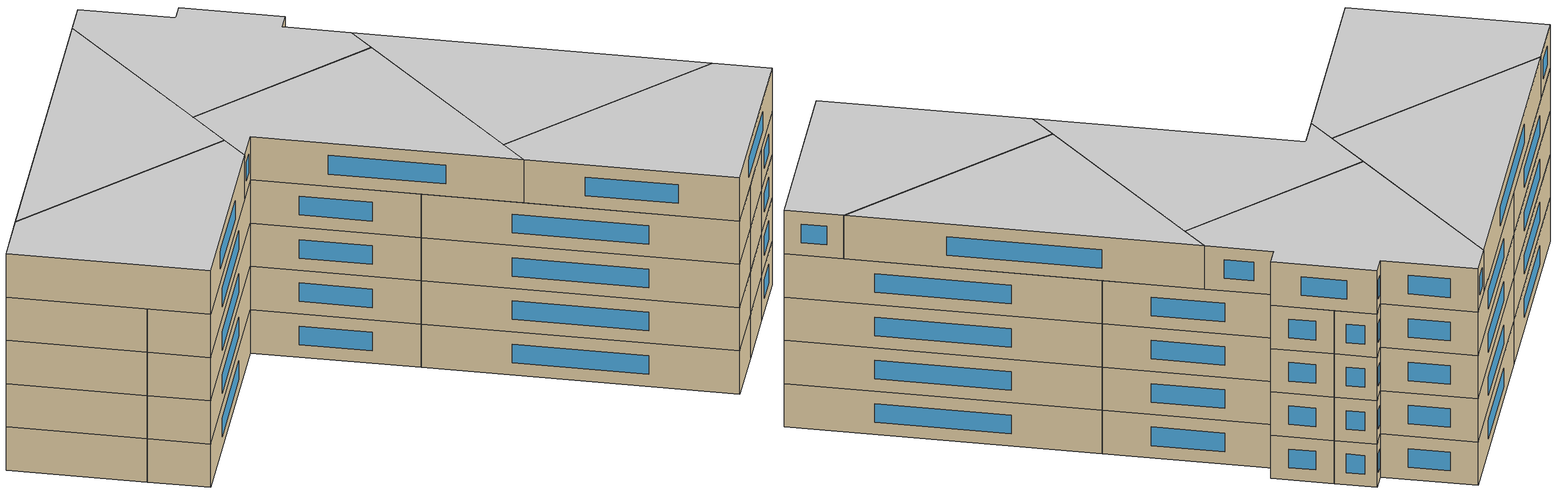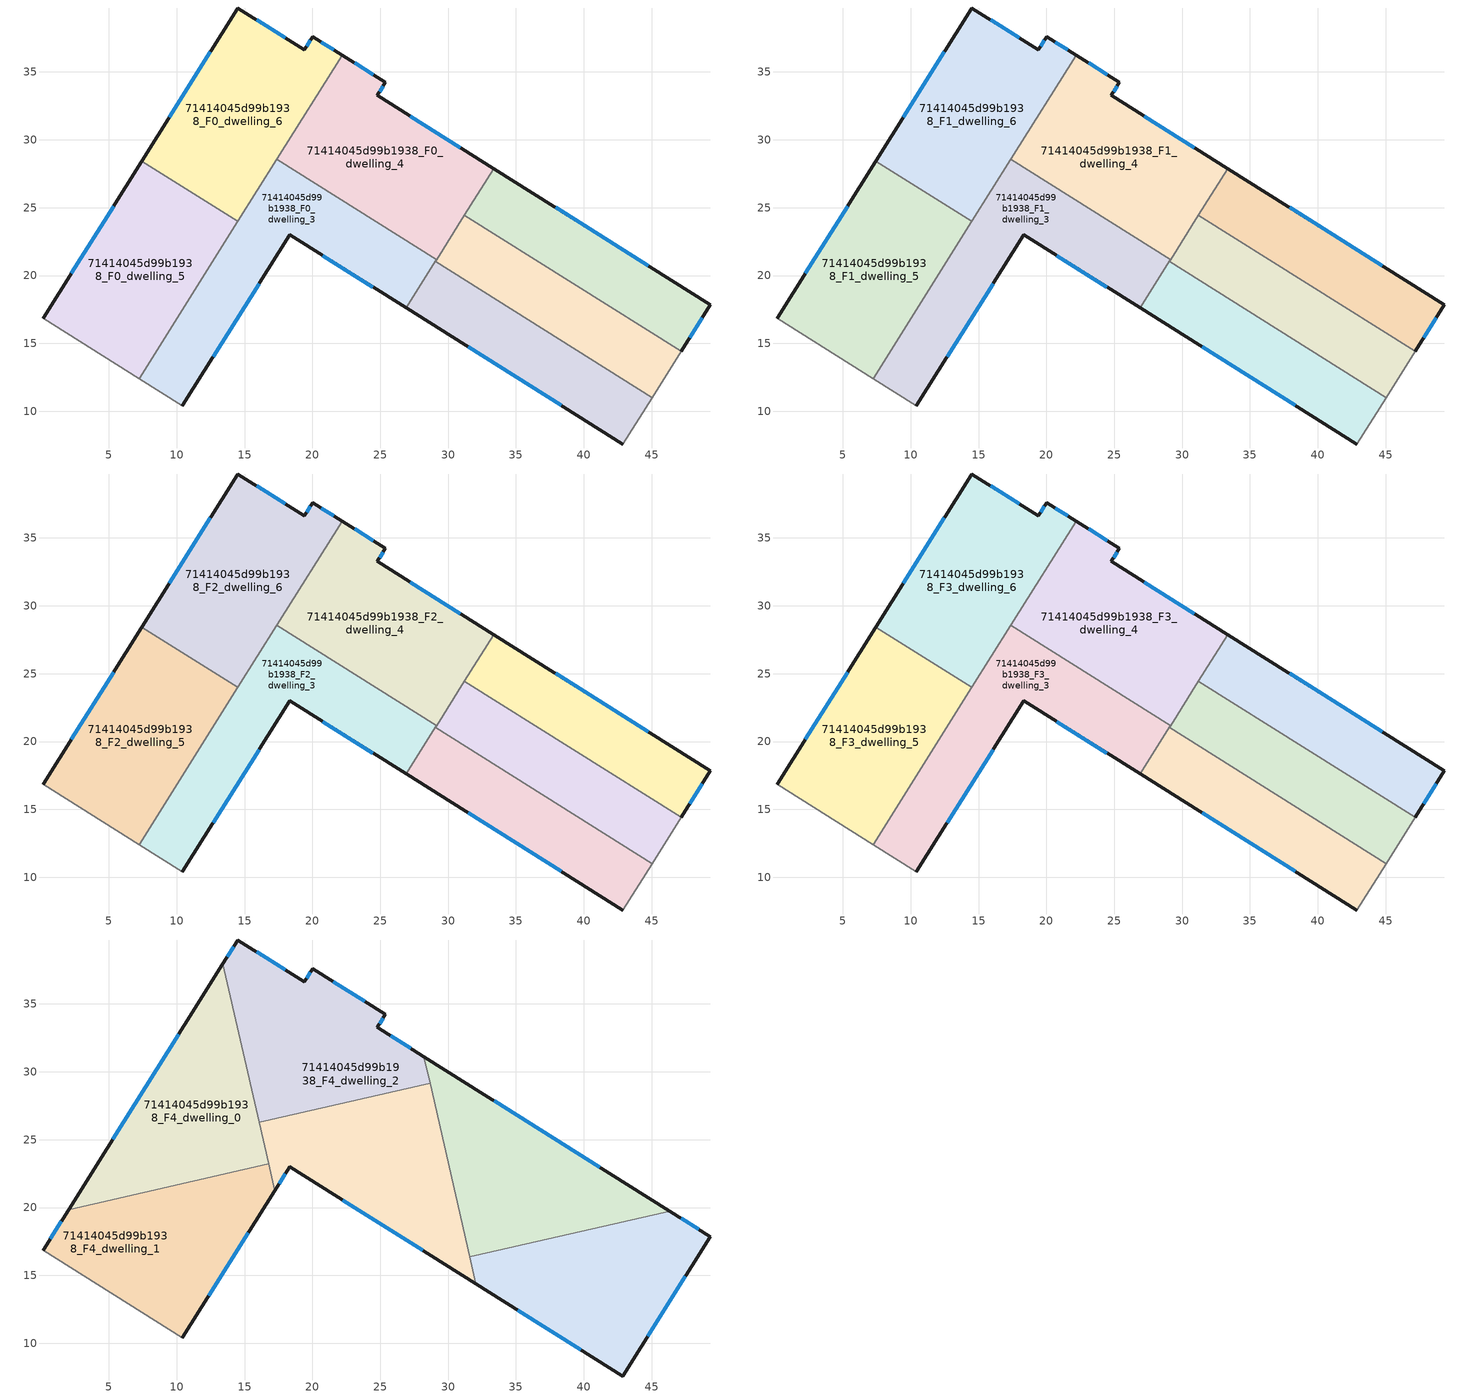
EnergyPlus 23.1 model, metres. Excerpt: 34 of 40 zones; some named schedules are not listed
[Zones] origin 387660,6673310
71414045d99b1938_F0_dwelling_0
 floor ground (EU_floor_Construction): 45.04,11.01 42.89,7.58 26.91,17.61 29.06,21.03 z0
 wall outside (EU_wall_Construction): 26.91,17.61 42.89,7.58 z0:3
 wall to 71414045d99b1938_F0_dwelling_1 (EU_wall_Construction): 45.04,11.01 29.06,21.03 z0:3
 wall adiabatic (EU_wall_Construction): 42.89,7.58 45.04,11.01 z0:3
 wall to 71414045d99b1938_F0_dwelling_3 (EU_wall_Construction): 29.06,21.03 26.91,17.61 z0:3
 window (EU_Window_Construction): 31.48,14.74 38.32,10.45 z0.86:2.14
71414045d99b1938_F0_dwelling_1
 floor ground (EU_floor_Construction): 47.18,14.43 45.04,11.01 29.06,21.03 31.21,24.46 z0
 wall to 71414045d99b1938_F0_dwelling_2 (EU_wall_Construction): 47.18,14.43 31.21,24.46 z0:3
 wall adiabatic (EU_wall_Construction): 45.04,11.01 47.18,14.43 z0:3
 wall to 71414045d99b1938_F0_dwelling_4 (EU_wall_Construction): 31.21,24.46 29.15,21.17 z0:3
 wall to 71414045d99b1938_F0_dwelling_3 (EU_wall_Construction): 29.15,21.17 29.06,21.03 z0:3
71414045d99b1938_F0_dwelling_2
 floor ground (EU_floor_Construction): 49.33,17.86 47.18,14.43 31.21,24.46 33.36,27.88 z0
 wall outside (EU_wall_Construction): 47.18,14.43 49.33,17.86 33.36,27.88 z0:3
 wall to 71414045d99b1938_F0_dwelling_4 (EU_wall_Construction): 33.36,27.88 31.21,24.46 z0:3
 window (EU_Window_Construction): 44.77,20.72 37.92,25.02 / 47.8,15.41 48.72,16.88 z0.86:2.14
71414045d99b1938_F0_dwelling_3
 floor ground (EU_floor_Construction): 29.15,21.17 26.91,17.61 18.33,23 10.43,10.4 7.24,12.4 17.38,28.56 z0
 wall outside (EU_wall_Construction): 10.43,10.4 18.33,23 26.91,17.61 z0:3
 wall to 71414045d99b1938_F0_dwelling_4 (EU_wall_Construction): 29.15,21.17 17.38,28.56 z0:3
 wall adiabatic (EU_wall_Construction): 7.24,12.4 10.43,10.4 z0:3
 wall to 71414045d99b1938_F0_dwelling_5 (EU_wall_Construction): 14.51,23.98 7.24,12.4 z0:3
 wall to 71414045d99b1938_F0_dwelling_6 (EU_wall_Construction): 17.38,28.56 14.51,23.98 z0:3
 window (EU_Window_Construction): 20.78,21.46 24.46,19.15 / 12.69,14 16.07,19.4 z0.86:2.14
71414045d99b1938_F0_dwelling_4
 floor ground (EU_floor_Construction): 25.38,34.23 24.78,33.27 33.36,27.88 29.15,21.17 17.38,28.56 22.2,36.23 z0
 wall outside (EU_wall_Construction): 33.36,27.88 24.78,33.27 25.38,34.23 22.2,36.23 z0:3
 wall to 71414045d99b1938_F0_dwelling_6 (EU_wall_Construction): 22.2,36.23 17.38,28.56 z0:3
 window (EU_Window_Construction): 30.91,29.42 27.23,31.73 / 24.47,34.8 23.11,35.66 / 24.95,33.54 25.21,33.96 z0.86:2.14
71414045d99b1938_F0_dwelling_5
 floor ground (EU_floor_Construction): 14.51,23.98 7.24,12.4 0.16,16.85 7.42,28.43 z0
 wall outside (EU_wall_Construction): 7.42,28.43 0.16,16.85 z0:3
 wall adiabatic (EU_wall_Construction): 0.16,16.85 7.24,12.4 z0:3
 wall to 71414045d99b1938_F0_dwelling_6 (EU_wall_Construction): 14.51,23.98 7.42,28.43 z0:3
 window (EU_Window_Construction): 5.35,25.12 2.23,20.16 z0.86:2.14
71414045d99b1938_F0_dwelling_6
 floor ground (EU_floor_Construction): 20.02,37.6 22.2,36.23 14.51,23.98 7.42,28.43 14.51,39.71 19.42,36.63 z0
 wall outside (EU_wall_Construction): 22.2,36.23 20.02,37.6 19.42,36.63 14.51,39.71 7.42,28.43 z0:3
 window (EU_Window_Construction): 21.57,36.62 20.64,37.21 / 12.48,36.49 9.45,31.65 / 18.01,37.51 15.91,38.83 / 19.85,37.32 19.59,36.91 z0.86:2.14
71414045d99b1938_F1_dwelling_0
 floor to 71414045d99b1938_F0_dwelling_0 (EU_floor_Construction): 45.04,11.01 42.89,7.58 26.91,17.61 29.06,21.03 z3
 wall outside (EU_wall_Construction): 26.91,17.61 42.89,7.58 z3:6
 wall to 71414045d99b1938_F1_dwelling_1 (EU_wall_Construction): 45.04,11.01 29.06,21.03 z3:6
 wall adiabatic (EU_wall_Construction): 42.89,7.58 45.04,11.01 z3:6
 wall to 71414045d99b1938_F1_dwelling_3 (EU_wall_Construction): 29.06,21.03 26.91,17.61 z3:6
 window (EU_Window_Construction): 31.48,14.74 38.32,10.45 z3.86:5.14
71414045d99b1938_F1_dwelling_1
 floor to 71414045d99b1938_F0_dwelling_1 (EU_floor_Construction): 47.18,14.43 45.04,11.01 29.06,21.03 31.21,24.46 z3
 wall to 71414045d99b1938_F1_dwelling_2 (EU_wall_Construction): 47.18,14.43 31.21,24.46 z3:6
 wall adiabatic (EU_wall_Construction): 45.04,11.01 47.18,14.43 z3:6
 wall to 71414045d99b1938_F1_dwelling_4 (EU_wall_Construction): 31.21,24.46 29.15,21.17 z3:6
 wall to 71414045d99b1938_F1_dwelling_3 (EU_wall_Construction): 29.15,21.17 29.06,21.03 z3:6
71414045d99b1938_F1_dwelling_2
 floor to 71414045d99b1938_F0_dwelling_2 (EU_floor_Construction): 49.33,17.86 47.18,14.43 31.21,24.46 33.36,27.88 z3
 wall outside (EU_wall_Construction): 47.18,14.43 49.33,17.86 33.36,27.88 z3:6
 wall to 71414045d99b1938_F1_dwelling_4 (EU_wall_Construction): 33.36,27.88 31.21,24.46 z3:6
 window (EU_Window_Construction): 44.77,20.72 37.92,25.02 / 47.8,15.41 48.72,16.88 z3.86:5.14
71414045d99b1938_F1_dwelling_3
 floor to 71414045d99b1938_F0_dwelling_3 (EU_floor_Construction): 29.15,21.17 26.91,17.61 18.33,23 10.43,10.4 7.24,12.4 17.38,28.56 z3
 wall outside (EU_wall_Construction): 10.43,10.4 18.33,23 26.91,17.61 z3:6
 wall to 71414045d99b1938_F1_dwelling_4 (EU_wall_Construction): 29.15,21.17 17.38,28.56 z3:6
 wall adiabatic (EU_wall_Construction): 7.24,12.4 10.43,10.4 z3:6
 wall to 71414045d99b1938_F1_dwelling_5 (EU_wall_Construction): 14.51,23.98 7.24,12.4 z3:6
 wall to 71414045d99b1938_F1_dwelling_6 (EU_wall_Construction): 17.38,28.56 14.51,23.98 z3:6
 window (EU_Window_Construction): 20.78,21.46 24.46,19.15 / 12.69,14 16.07,19.4 z3.86:5.14
71414045d99b1938_F1_dwelling_4
 floor to 71414045d99b1938_F0_dwelling_4 (EU_floor_Construction): 25.38,34.23 24.78,33.27 33.36,27.88 29.15,21.17 17.38,28.56 22.2,36.23 z3
 wall outside (EU_wall_Construction): 33.36,27.88 24.78,33.27 25.38,34.23 22.2,36.23 z3:6
 wall to 71414045d99b1938_F1_dwelling_6 (EU_wall_Construction): 22.2,36.23 17.38,28.56 z3:6
 window (EU_Window_Construction): 30.91,29.42 27.23,31.73 / 24.47,34.8 23.11,35.66 / 24.95,33.54 25.21,33.96 z3.86:5.14
71414045d99b1938_F1_dwelling_5
 floor to 71414045d99b1938_F0_dwelling_5 (EU_floor_Construction): 14.51,23.98 7.24,12.4 0.16,16.85 7.42,28.43 z3
 wall outside (EU_wall_Construction): 7.42,28.43 0.16,16.85 z3:6
 wall adiabatic (EU_wall_Construction): 0.16,16.85 7.24,12.4 z3:6
 wall to 71414045d99b1938_F1_dwelling_6 (EU_wall_Construction): 14.51,23.98 7.42,28.43 z3:6
 window (EU_Window_Construction): 5.35,25.12 2.23,20.16 z3.86:5.14
71414045d99b1938_F1_dwelling_6
 floor to 71414045d99b1938_F0_dwelling_6 (EU_floor_Construction): 20.02,37.6 22.2,36.23 14.51,23.98 7.42,28.43 14.51,39.71 19.42,36.63 z3
 wall outside (EU_wall_Construction): 22.2,36.23 20.02,37.6 19.42,36.63 14.51,39.71 7.42,28.43 z3:6
 window (EU_Window_Construction): 21.57,36.62 20.64,37.21 / 12.48,36.49 9.45,31.65 / 18.01,37.51 15.91,38.83 / 19.85,37.32 19.59,36.91 z3.86:5.14
71414045d99b1938_F2_dwelling_0
 floor to 71414045d99b1938_F1_dwelling_0 (EU_floor_Construction): 45.04,11.01 42.89,7.58 26.91,17.61 29.06,21.03 z6
 wall outside (EU_wall_Construction): 26.91,17.61 42.89,7.58 z6:9
 wall to 71414045d99b1938_F2_dwelling_1 (EU_wall_Construction): 45.04,11.01 29.06,21.03 z6:9
 wall adiabatic (EU_wall_Construction): 42.89,7.58 45.04,11.01 z6:9
 wall to 71414045d99b1938_F2_dwelling_3 (EU_wall_Construction): 29.06,21.03 26.91,17.61 z6:9
 window (EU_Window_Construction): 31.48,14.74 38.32,10.45 z6.86:8.14
71414045d99b1938_F2_dwelling_1
 floor to 71414045d99b1938_F1_dwelling_1 (EU_floor_Construction): 47.18,14.43 45.04,11.01 29.06,21.03 31.21,24.46 z6
 wall to 71414045d99b1938_F2_dwelling_2 (EU_wall_Construction): 47.18,14.43 31.21,24.46 z6:9
 wall adiabatic (EU_wall_Construction): 45.04,11.01 47.18,14.43 z6:9
 wall to 71414045d99b1938_F2_dwelling_4 (EU_wall_Construction): 31.21,24.46 29.15,21.17 z6:9
 wall to 71414045d99b1938_F2_dwelling_3 (EU_wall_Construction): 29.15,21.17 29.06,21.03 z6:9
71414045d99b1938_F2_dwelling_2
 floor to 71414045d99b1938_F1_dwelling_2 (EU_floor_Construction): 49.33,17.86 47.18,14.43 31.21,24.46 33.36,27.88 z6
 wall outside (EU_wall_Construction): 47.18,14.43 49.33,17.86 33.36,27.88 z6:9
 wall to 71414045d99b1938_F2_dwelling_4 (EU_wall_Construction): 33.36,27.88 31.21,24.46 z6:9
 window (EU_Window_Construction): 44.77,20.72 37.92,25.02 / 47.8,15.41 48.72,16.88 z6.86:8.14
71414045d99b1938_F2_dwelling_3
 floor to 71414045d99b1938_F1_dwelling_3 (EU_floor_Construction): 29.15,21.17 26.91,17.61 18.33,23 10.43,10.4 7.24,12.4 17.38,28.56 z6
 wall outside (EU_wall_Construction): 10.43,10.4 18.33,23 26.91,17.61 z6:9
 wall to 71414045d99b1938_F2_dwelling_4 (EU_wall_Construction): 29.15,21.17 17.38,28.56 z6:9
 wall adiabatic (EU_wall_Construction): 7.24,12.4 10.43,10.4 z6:9
 wall to 71414045d99b1938_F2_dwelling_5 (EU_wall_Construction): 14.51,23.98 7.24,12.4 z6:9
 wall to 71414045d99b1938_F2_dwelling_6 (EU_wall_Construction): 17.38,28.56 14.51,23.98 z6:9
 window (EU_Window_Construction): 20.78,21.46 24.46,19.15 / 12.69,14 16.07,19.4 z6.86:8.14
71414045d99b1938_F2_dwelling_4
 floor to 71414045d99b1938_F1_dwelling_4 (EU_floor_Construction): 25.38,34.23 24.78,33.27 33.36,27.88 29.15,21.17 17.38,28.56 22.2,36.23 z6
 wall outside (EU_wall_Construction): 33.36,27.88 24.78,33.27 25.38,34.23 22.2,36.23 z6:9
 wall to 71414045d99b1938_F2_dwelling_6 (EU_wall_Construction): 22.2,36.23 17.38,28.56 z6:9
 window (EU_Window_Construction): 30.91,29.42 27.23,31.73 / 24.47,34.8 23.11,35.66 / 24.95,33.54 25.21,33.96 z6.86:8.14
71414045d99b1938_F2_dwelling_5
 floor to 71414045d99b1938_F1_dwelling_5 (EU_floor_Construction): 14.51,23.98 7.24,12.4 0.16,16.85 7.42,28.43 z6
 wall outside (EU_wall_Construction): 7.42,28.43 0.16,16.85 z6:9
 wall adiabatic (EU_wall_Construction): 0.16,16.85 7.24,12.4 z6:9
 wall to 71414045d99b1938_F2_dwelling_6 (EU_wall_Construction): 14.51,23.98 7.42,28.43 z6:9
 window (EU_Window_Construction): 5.35,25.12 2.23,20.16 z6.86:8.14
71414045d99b1938_F2_dwelling_6
 floor to 71414045d99b1938_F1_dwelling_6 (EU_floor_Construction): 20.02,37.6 22.2,36.23 14.51,23.98 7.42,28.43 14.51,39.71 19.42,36.63 z6
 wall outside (EU_wall_Construction): 22.2,36.23 20.02,37.6 19.42,36.63 14.51,39.71 7.42,28.43 z6:9
 window (EU_Window_Construction): 21.57,36.62 20.64,37.21 / 12.48,36.49 9.45,31.65 / 18.01,37.51 15.91,38.83 / 19.85,37.32 19.59,36.91 z6.86:8.14
71414045d99b1938_F3_dwelling_0
 floor to 71414045d99b1938_F2_dwelling_0 (EU_floor_Construction): 45.04,11.01 42.89,7.58 26.91,17.61 29.06,21.03 z9
 wall outside (EU_wall_Construction): 26.91,17.61 42.89,7.58 z9:12
 wall to 71414045d99b1938_F3_dwelling_1 (EU_wall_Construction): 45.04,11.01 29.06,21.03 z9:12
 wall adiabatic (EU_wall_Construction): 42.89,7.58 45.04,11.01 z9:12
 wall to 71414045d99b1938_F3_dwelling_3 (EU_wall_Construction): 29.06,21.03 26.91,17.61 z9:12
 window (EU_Window_Construction): 31.48,14.74 38.32,10.45 z9.86:11.14
71414045d99b1938_F3_dwelling_1
 floor to 71414045d99b1938_F2_dwelling_1 (EU_floor_Construction): 47.18,14.43 45.04,11.01 29.06,21.03 31.21,24.46 z9
 wall to 71414045d99b1938_F3_dwelling_2 (EU_wall_Construction): 47.18,14.43 31.21,24.46 z9:12
 wall adiabatic (EU_wall_Construction): 45.04,11.01 47.18,14.43 z9:12
 wall to 71414045d99b1938_F3_dwelling_4 (EU_wall_Construction): 31.21,24.46 29.15,21.17 z9:12
 wall to 71414045d99b1938_F3_dwelling_3 (EU_wall_Construction): 29.15,21.17 29.06,21.03 z9:12
71414045d99b1938_F3_dwelling_2
 floor to 71414045d99b1938_F2_dwelling_2 (EU_floor_Construction): 49.33,17.86 47.18,14.43 31.21,24.46 33.36,27.88 z9
 wall outside (EU_wall_Construction): 47.18,14.43 49.33,17.86 33.36,27.88 z9:12
 wall to 71414045d99b1938_F3_dwelling_4 (EU_wall_Construction): 33.36,27.88 31.21,24.46 z9:12
 window (EU_Window_Construction): 44.77,20.72 37.92,25.02 / 47.8,15.41 48.72,16.88 z9.86:11.14
71414045d99b1938_F3_dwelling_3
 floor to 71414045d99b1938_F2_dwelling_3 (EU_floor_Construction): 29.15,21.17 26.91,17.61 18.33,23 10.43,10.4 7.24,12.4 17.38,28.56 z9
 wall outside (EU_wall_Construction): 10.43,10.4 18.33,23 26.91,17.61 z9:12
 wall to 71414045d99b1938_F3_dwelling_4 (EU_wall_Construction): 29.15,21.17 17.38,28.56 z9:12
 wall adiabatic (EU_wall_Construction): 7.24,12.4 10.43,10.4 z9:12
 wall to 71414045d99b1938_F3_dwelling_5 (EU_wall_Construction): 14.51,23.98 7.24,12.4 z9:12
 wall to 71414045d99b1938_F3_dwelling_6 (EU_wall_Construction): 17.38,28.56 14.51,23.98 z9:12
 window (EU_Window_Construction): 20.78,21.46 24.46,19.15 / 12.69,14 16.07,19.4 z9.86:11.14
71414045d99b1938_F3_dwelling_4
 floor to 71414045d99b1938_F2_dwelling_4 (EU_floor_Construction): 25.38,34.23 24.78,33.27 33.36,27.88 29.15,21.17 17.38,28.56 22.2,36.23 z9
 wall outside (EU_wall_Construction): 33.36,27.88 24.78,33.27 25.38,34.23 22.2,36.23 z9:12
 wall to 71414045d99b1938_F3_dwelling_6 (EU_wall_Construction): 22.2,36.23 17.38,28.56 z9:12
 window (EU_Window_Construction): 30.91,29.42 27.23,31.73 / 24.47,34.8 23.11,35.66 / 24.95,33.54 25.21,33.96 z9.86:11.14
71414045d99b1938_F3_dwelling_5
 floor to 71414045d99b1938_F2_dwelling_5 (EU_floor_Construction): 14.51,23.98 7.24,12.4 0.16,16.85 7.42,28.43 z9
 wall outside (EU_wall_Construction): 7.42,28.43 0.16,16.85 z9:12
 wall adiabatic (EU_wall_Construction): 0.16,16.85 7.24,12.4 z9:12
 wall to 71414045d99b1938_F3_dwelling_6 (EU_wall_Construction): 14.51,23.98 7.42,28.43 z9:12
 window (EU_Window_Construction): 5.35,25.12 2.23,20.16 z9.86:11.14
 ceiling adiabatic (EU_roof_Construction): 13.57,22.48 14.51,23.98 7.42,28.43 2.04,19.84 z12
71414045d99b1938_F3_dwelling_6
 floor to 71414045d99b1938_F2_dwelling_6 (EU_floor_Construction): 20.02,37.6 22.2,36.23 14.51,23.98 7.42,28.43 14.51,39.71 19.42,36.63 z9
 wall outside (EU_wall_Construction): 22.2,36.23 20.02,37.6 19.42,36.63 14.51,39.71 7.42,28.43 z9:12
 window (EU_Window_Construction): 21.57,36.62 20.64,37.21 / 12.48,36.49 9.45,31.65 / 18.01,37.51 15.91,38.83 / 19.85,37.32 19.59,36.91 z9.86:11.14
 ceiling adiabatic (EU_roof_Construction): 14.51,23.98 16.04,26.43 13.41,37.96 7.42,28.43 z12
71414045d99b1938_F4_dwelling_0
 floor to 71414045d99b1938_F3_dwelling_3 (EU_floor_Construction): 16.04,26.43 16.78,23.22 13.57,22.48 z12
 floor adiabatic (EU_floor_Construction): 13.41,37.96 16.04,26.43 13.57,22.48 2.04,19.84 z12
 wall outside (EU_wall_Construction): 13.41,37.96 2.04,19.84 z12:15
 wall to 71414045d99b1938_F4_dwelling_1 (EU_wall_Construction): 2.04,19.84 16.78,23.22 z12:15
 wall to 71414045d99b1938_F4_dwelling_2 (EU_wall_Construction): 16.08,26.27 13.41,37.96 z12:15
 wall to 71414045d99b1938_F4_dwelling_3 (EU_wall_Construction): 16.78,23.22 16.08,26.27 z12:15
 window (EU_Window_Construction): 10.16,32.78 5.28,25.02 z12.86:14.14
 ceiling to 71414045d99b1938_F5_dwelling_0 (EU_floor_Construction): 16.78,23.22 13.41,37.96 2.04,19.84 z15
71414045d99b1938_F4_dwelling_1
 floor to 71414045d99b1938_F3_dwelling_5 (EU_floor_Construction): 13.57,22.48 7.24,12.4 0.16,16.85 2.04,19.84 z12
 floor to 71414045d99b1938_F3_dwelling_3 (EU_floor_Construction): 16.78,23.22 17.23,21.24 10.43,10.4 7.24,12.4 13.57,22.48 z12
 wall outside (EU_wall_Construction): 10.43,10.4 17.23,21.24 / 2.04,19.84 0.16,16.85 z12:15
 wall adiabatic (EU_wall_Construction): 0.16,16.85 10.43,10.4 z12:15
 wall to 71414045d99b1938_F4_dwelling_3 (EU_wall_Construction): 17.23,21.24 16.78,23.22 z12:15
 window (EU_Window_Construction): 12.37,13.5 15.29,18.15 / 1.5,18.99 0.69,17.7 z12.86:14.14
 ceiling to 71414045d99b1938_F5_dwelling_1 (EU_floor_Construction): 10.43,10.4 17.23,21.24 16.78,23.22 2.04,19.84 0.16,16.85 z15
71414045d99b1938_F4_dwelling_2
 floor to 71414045d99b1938_F3_dwelling_4 (EU_floor_Construction): 25.38,34.23 24.78,33.27 28.22,31.1 28.67,29.15 19.7,27.1 17.38,28.56 22.2,36.23 z12
 floor to 71414045d99b1938_F3_dwelling_6 (EU_floor_Construction): 20.02,37.6 22.2,36.23 16.04,26.43 13.41,37.96 14.51,39.71 19.42,36.63 z12
 floor to 71414045d99b1938_F3_dwelling_3 (EU_floor_Construction): 19.7,27.1 16.08,26.27 16.04,26.43 17.38,28.56 z12
 wall outside (EU_wall_Construction): 28.22,31.1 24.78,33.27 25.38,34.23 20.02,37.6 19.42,36.63 14.51,39.71 13.41,37.96 z12:15
 wall to 71414045d99b1938_F4_dwelling_3 (EU_wall_Construction): 16.08,26.27 28.67,29.15 z12:15
 wall to 71414045d99b1938_F4_dwelling_4 (EU_wall_Construction): 28.67,29.15 28.22,31.1 z12:15
 window (EU_Window_Construction): 14.19,39.21 13.72,38.46 / 18.01,37.51 15.91,38.83 / 19.85,37.32 19.59,36.91 / 23.85,35.19 21.55,36.63 / 24.95,33.54 25.21,33.96 / 27.24,31.72 25.76,32.65 z12.86:14.14
 ceiling to 71414045d99b1938_F5_dwelling_2 (EU_floor_Construction): 28.67,29.15 28.22,31.1 24.78,33.27 25.38,34.23 20.02,37.6 19.42,36.63 14.51,39.71 13.41,37.96 16.08,26.27 z15
71414045d99b1938_F4_dwelling_3
 floor to 71414045d99b1938_F3_dwelling_3 (EU_floor_Construction): 29.15,21.17 26.91,17.61 18.33,23 17.23,21.24 16.08,26.27 19.7,27.1 z12
 floor to 71414045d99b1938_F3_dwelling_0 (EU_floor_Construction): 30.77,19.96 32.05,14.39 26.91,17.61 29.06,21.03 z12
 floor to 71414045d99b1938_F3_dwelling_1 (EU_floor_Construction): 30.14,22.75 30.77,19.96 29.06,21.03 z12
 floor to 71414045d99b1938_F3_dwelling_4 (EU_floor_Construction): 28.67,29.15 30.14,22.75 29.15,21.17 19.7,27.1 z12
 wall outside (EU_wall_Construction): 17.23,21.24 18.33,23 32.05,14.39 z12:15
 wall to 71414045d99b1938_F4_dwelling_5 (EU_wall_Construction): 32.05,14.39 31.6,16.36 z12:15
 wall to 71414045d99b1938_F4_dwelling_4 (EU_wall_Construction): 31.6,16.36 28.67,29.15 z12:15
 window (EU_Window_Construction): 17.54,21.74 18.02,22.49 / 22.25,20.54 28.13,16.85 z12.86:14.14
 ceiling to 71414045d99b1938_F5_dwelling_3 (EU_floor_Construction): 32.05,14.39 28.67,29.15 16.08,26.27 17.23,21.24 18.33,23 z15
71414045d99b1938_F4_dwelling_4
 floor to 71414045d99b1938_F3_dwelling_1 (EU_floor_Construction): 40.77,18.46 35.19,17.18 30.77,19.96 30.14,22.75 31.21,24.46 z12
 floor to 71414045d99b1938_F3_dwelling_2 (EU_floor_Construction): 46.34,19.73 40.77,18.46 31.21,24.46 33.36,27.88 z12
 floor to 71414045d99b1938_F3_dwelling_0 (EU_floor_Construction): 35.19,17.18 31.6,16.36 30.77,19.96 z12
 floor to 71414045d99b1938_F3_dwelling_4 (EU_floor_Construction): 33.36,27.88 30.14,22.75 28.22,31.1 z12
 wall outside (EU_wall_Construction): 46.34,19.74 28.22,31.1 z12:15
 wall to 71414045d99b1938_F4_dwelling_5 (EU_wall_Construction): 31.6,16.36 46.34,19.74 z12:15
 window (EU_Window_Construction): 41.16,22.98 33.4,27.86 z12.86:14.14
 ceiling to 71414045d99b1938_F5_dwelling_4 (EU_floor_Construction): 46.34,19.74 28.22,31.1 31.6,16.36 z15
71414045d99b1938_F4_dwelling_5
 floor to 71414045d99b1938_F3_dwelling_0 (EU_floor_Construction): 45.04,11.01 42.89,7.58 32.05,14.39 31.6,16.36 35.19,17.18 z12
 floor to 71414045d99b1938_F3_dwelling_1 (EU_floor_Construction): 47.18,14.43 45.04,11.01 35.19,17.18 40.77,18.46 z12
 floor to 71414045d99b1938_F3_dwelling_2 (EU_floor_Construction): 49.33,17.86 47.18,14.43 40.77,18.46 46.34,19.73 z12
 wall outside (EU_wall_Construction): 32.05,14.39 42.89,7.58 49.33,17.86 46.34,19.74 z12:15
 window (EU_Window_Construction): 48.48,18.39 47.2,19.2 / 44.73,10.52 47.49,14.92 / 35.15,12.44 39.79,9.53 z12.86:14.14
 ceiling to 71414045d99b1938_F5_dwelling_5 (EU_floor_Construction): 42.89,7.58 49.33,17.86 46.34,19.74 31.6,16.36 32.05,14.39 z15
[Building]
EU S2 Campaign: North Axis=0; Terrain=City; Solar Distribution=FullExterior
[Site:Location]
Helsinki-Vantaa.AP: Latitude=60.317; Longitude=24.963; Time Zone=2; Elevation=54.6
[SizingPeriod:WeatherFileDays]
AnnualSizingPeriod: Begin Month=1; Begin Day of Month=1; End Month=12; End Day of Month=31; Day of Week for Start Day=Monday; Use Weather File Daylight Saving Period=No; Use Weather File Rain and Snow Indicators=No
[MATERIAL]
EU_InternalMass_Material: Roughness=MediumRough; Thickness=0.1; Conductivity=1; Density=1800; Specific Heat=900; Thermal Absorptance=0.9; Solar Absorptance=0.7; Visible Absorptance=0.7
[MATERIAL:NOMASS] Roughness=MediumRough; Thermal Absorptance=0.9; Solar Absorptance=0.7; Visible Absorptance=0.7
Name | Thermal Resistance
EU_wall_NoMass | 5.91765
EU_roof_NoMass | 11.1778
EU_floor_NoMass | 6.2875
[WINDOWMATERIAL:SIMPLEGLAZINGSYSTEM]
EU_Window_SimpleGlazing: UFactor=0.994035; Solar Heat Gain Coefficient=0.7; Visible Transmittance=0.7
[CONSTRUCTION]
EU_wall_Construction: EU_wall_NoMass
EU_roof_Construction: EU_roof_NoMass
EU_floor_Construction: EU_floor_NoMass
EU_Window_Construction: EU_Window_SimpleGlazing
EU_InternalMass_Construction: EU_InternalMass_Material
[ZONE] Type=1; Multiplier=1; Ceiling Height=autocalculate; Floor Area=autocalculate; Part of Total Floor Area=Yes
Name | Volume
71414045d99b1938_F0_dwelling_0; 71414045d99b1938_F1_dwelling_0; 71414045d99b1938_F2_dwelling_0; 71414045d99b1938_F3_dwelling_0 | 228.726
71414045d99b1938_F4_dwelling_0 | 343.06
71414045d99b1938_F0_dwelling_1; 71414045d99b1938_F1_dwelling_1; 71414045d99b1938_F2_dwelling_1; 71414045d99b1938_F3_dwelling_1 | 228.696
71414045d99b1938_F4_dwelling_1 | 343.076
71414045d99b1938_F0_dwelling_2; 71414045d99b1938_F1_dwelling_2; 71414045d99b1938_F2_dwelling_2; 71414045d99b1938_F3_dwelling_2 | 228.727
71414045d99b1938_F4_dwelling_2 | 343.099
71414045d99b1938_F0_dwelling_3; 71414045d99b1938_F1_dwelling_3; 71414045d99b1938_F2_dwelling_3; 71414045d99b1938_F3_dwelling_3 | 343.096
71414045d99b1938_F4_dwelling_3 | 343.074
71414045d99b1938_F0_dwelling_4; 71414045d99b1938_F1_dwelling_4; 71414045d99b1938_F2_dwelling_4; 71414045d99b1938_F3_dwelling_4 | 343.062
71414045d99b1938_F4_dwelling_4 | 343.077
71414045d99b1938_F0_dwelling_5; 71414045d99b1938_F1_dwelling_5; 71414045d99b1938_F2_dwelling_5; 71414045d99b1938_F3_dwelling_5 | 343.073
71414045d99b1938_F4_dwelling_5 | 343.063
71414045d99b1938_F0_dwelling_6; 71414045d99b1938_F1_dwelling_6; 71414045d99b1938_F2_dwelling_6; 71414045d99b1938_F3_dwelling_6 | 343.066
[INTERNALMASS] Construction=EU_InternalMass_Construction
Name | Zone or ZoneList | Surface Area
71414045d99b1938_F0_dwelling_0_EU_InternalMass | 71414045d99b1938_F0_dwelling_0 | 76.2421
71414045d99b1938_F0_dwelling_1_EU_InternalMass | 71414045d99b1938_F0_dwelling_1 | 76.2321
71414045d99b1938_F0_dwelling_2_EU_InternalMass | 71414045d99b1938_F0_dwelling_2 | 76.2421
71414045d99b1938_F0_dwelling_3_EU_InternalMass | 71414045d99b1938_F0_dwelling_3 | 114.365
71414045d99b1938_F0_dwelling_4_EU_InternalMass | 71414045d99b1938_F0_dwelling_4 | 114.355
71414045d99b1938_F0_dwelling_5_EU_InternalMass | 71414045d99b1938_F0_dwelling_5 | 114.358
71414045d99b1938_F0_dwelling_6_EU_InternalMass | 71414045d99b1938_F0_dwelling_6 | 114.355
71414045d99b1938_F1_dwelling_0_EU_InternalMass | 71414045d99b1938_F1_dwelling_0 | 76.2421
71414045d99b1938_F1_dwelling_1_EU_InternalMass | 71414045d99b1938_F1_dwelling_1 | 76.2321
71414045d99b1938_F1_dwelling_2_EU_InternalMass | 71414045d99b1938_F1_dwelling_2 | 76.2421
71414045d99b1938_F1_dwelling_3_EU_InternalMass | 71414045d99b1938_F1_dwelling_3 | 114.365
71414045d99b1938_F1_dwelling_4_EU_InternalMass | 71414045d99b1938_F1_dwelling_4 | 114.355
71414045d99b1938_F1_dwelling_5_EU_InternalMass | 71414045d99b1938_F1_dwelling_5 | 114.358
71414045d99b1938_F1_dwelling_6_EU_InternalMass | 71414045d99b1938_F1_dwelling_6 | 114.355
71414045d99b1938_F2_dwelling_0_EU_InternalMass | 71414045d99b1938_F2_dwelling_0 | 76.2421
71414045d99b1938_F2_dwelling_1_EU_InternalMass | 71414045d99b1938_F2_dwelling_1 | 76.2321
71414045d99b1938_F2_dwelling_2_EU_InternalMass | 71414045d99b1938_F2_dwelling_2 | 76.2421
71414045d99b1938_F2_dwelling_3_EU_InternalMass | 71414045d99b1938_F2_dwelling_3 | 114.365
71414045d99b1938_F2_dwelling_4_EU_InternalMass | 71414045d99b1938_F2_dwelling_4 | 114.355
71414045d99b1938_F2_dwelling_5_EU_InternalMass | 71414045d99b1938_F2_dwelling_5 | 114.358
71414045d99b1938_F2_dwelling_6_EU_InternalMass | 71414045d99b1938_F2_dwelling_6 | 114.355
71414045d99b1938_F3_dwelling_0_EU_InternalMass | 71414045d99b1938_F3_dwelling_0 | 76.2421
71414045d99b1938_F3_dwelling_1_EU_InternalMass | 71414045d99b1938_F3_dwelling_1 | 76.2321
71414045d99b1938_F3_dwelling_2_EU_InternalMass | 71414045d99b1938_F3_dwelling_2 | 76.2421
71414045d99b1938_F3_dwelling_3_EU_InternalMass | 71414045d99b1938_F3_dwelling_3 | 114.365
71414045d99b1938_F3_dwelling_4_EU_InternalMass | 71414045d99b1938_F3_dwelling_4 | 114.355
71414045d99b1938_F3_dwelling_5_EU_InternalMass | 71414045d99b1938_F3_dwelling_5 | 114.358
71414045d99b1938_F3_dwelling_6_EU_InternalMass | 71414045d99b1938_F3_dwelling_6 | 114.355
71414045d99b1938_F4_dwelling_0_EU_InternalMass | 71414045d99b1938_F4_dwelling_0 | 114.359
71414045d99b1938_F4_dwelling_1_EU_InternalMass | 71414045d99b1938_F4_dwelling_1 | 114.354
71414045d99b1938_F4_dwelling_2_EU_InternalMass | 71414045d99b1938_F4_dwelling_2 | 114.366
71414045d99b1938_F4_dwelling_3_EU_InternalMass | 71414045d99b1938_F4_dwelling_3 | 114.36
71414045d99b1938_F4_dwelling_4_EU_InternalMass | 71414045d99b1938_F4_dwelling_4 | 114.354
71414045d99b1938_F4_dwelling_5_EU_InternalMass | 71414045d99b1938_F4_dwelling_5 | 114.353
[OTHEREQUIPMENT] Fuel Type=Electricity; Design Level Calculation Method=Watts/Area; Power per Zone Floor Area=1; Fraction Latent=0; Fraction Radiant=0; Fraction Lost=0; Carbon Dioxide Generation Rate=0; EndUse Subcategory=EU_Step8_InternalGains
Name | Zone or ZoneList or Space or SpaceList | Schedule
EU_Step8_InternalGain_71414045d99b1938_F0_dwelling_0_f000 | 71414045d99b1938_F0_dwelling_0 | EU_Step8_GainSchedule_71414045d99b1938_F0_dwelling_0_f000
EU_Step8_InternalGain_71414045d99b1938_F0_dwelling_1_f000 | 71414045d99b1938_F0_dwelling_1 | EU_Step8_GainSchedule_71414045d99b1938_F0_dwelling_1_f000
EU_Step8_InternalGain_71414045d99b1938_F0_dwelling_2_f000 | 71414045d99b1938_F0_dwelling_2 | EU_Step8_GainSchedule_71414045d99b1938_F0_dwelling_2_f000
EU_Step8_InternalGain_71414045d99b1938_F0_dwelling_3_f000 | 71414045d99b1938_F0_dwelling_3 | EU_Step8_GainSchedule_71414045d99b1938_F0_dwelling_3_f000
EU_Step8_InternalGain_71414045d99b1938_F0_dwelling_4_f000 | 71414045d99b1938_F0_dwelling_4 | EU_Step8_GainSchedule_71414045d99b1938_F0_dwelling_4_f000
EU_Step8_InternalGain_71414045d99b1938_F0_dwelling_5_f000 | 71414045d99b1938_F0_dwelling_5 | EU_Step8_GainSchedule_71414045d99b1938_F0_dwelling_5_f000
EU_Step8_InternalGain_71414045d99b1938_F0_dwelling_6_f000 | 71414045d99b1938_F0_dwelling_6 | EU_Step8_GainSchedule_71414045d99b1938_F0_dwelling_6_f000
EU_Step8_InternalGain_71414045d99b1938_F1_dwelling_0_f000 | 71414045d99b1938_F1_dwelling_0 | EU_Step8_GainSchedule_71414045d99b1938_F1_dwelling_0_f000
EU_Step8_InternalGain_71414045d99b1938_F1_dwelling_1_f000 | 71414045d99b1938_F1_dwelling_1 | EU_Step8_GainSchedule_71414045d99b1938_F1_dwelling_1_f000
EU_Step8_InternalGain_71414045d99b1938_F1_dwelling_2_f000 | 71414045d99b1938_F1_dwelling_2 | EU_Step8_GainSchedule_71414045d99b1938_F1_dwelling_2_f000
EU_Step8_InternalGain_71414045d99b1938_F1_dwelling_3_f000 | 71414045d99b1938_F1_dwelling_3 | EU_Step8_GainSchedule_71414045d99b1938_F1_dwelling_3_f000
EU_Step8_InternalGain_71414045d99b1938_F1_dwelling_4_f000 | 71414045d99b1938_F1_dwelling_4 | EU_Step8_GainSchedule_71414045d99b1938_F1_dwelling_4_f000
EU_Step8_InternalGain_71414045d99b1938_F1_dwelling_5_f000 | 71414045d99b1938_F1_dwelling_5 | EU_Step8_GainSchedule_71414045d99b1938_F1_dwelling_5_f000
EU_Step8_InternalGain_71414045d99b1938_F1_dwelling_6_f000 | 71414045d99b1938_F1_dwelling_6 | EU_Step8_GainSchedule_71414045d99b1938_F1_dwelling_6_f000
EU_Step8_InternalGain_71414045d99b1938_F2_dwelling_0_f000 | 71414045d99b1938_F2_dwelling_0 | EU_Step8_GainSchedule_71414045d99b1938_F2_dwelling_0_f000
EU_Step8_InternalGain_71414045d99b1938_F2_dwelling_1_f000 | 71414045d99b1938_F2_dwelling_1 | EU_Step8_GainSchedule_71414045d99b1938_F2_dwelling_1_f000
EU_Step8_InternalGain_71414045d99b1938_F2_dwelling_2_f000 | 71414045d99b1938_F2_dwelling_2 | EU_Step8_GainSchedule_71414045d99b1938_F2_dwelling_2_f000
EU_Step8_InternalGain_71414045d99b1938_F2_dwelling_3_f000 | 71414045d99b1938_F2_dwelling_3 | EU_Step8_GainSchedule_71414045d99b1938_F2_dwelling_3_f000
EU_Step8_InternalGain_71414045d99b1938_F2_dwelling_4_f000 | 71414045d99b1938_F2_dwelling_4 | EU_Step8_GainSchedule_71414045d99b1938_F2_dwelling_4_f000
EU_Step8_InternalGain_71414045d99b1938_F2_dwelling_5_f000 | 71414045d99b1938_F2_dwelling_5 | EU_Step8_GainSchedule_71414045d99b1938_F2_dwelling_5_f000
EU_Step8_InternalGain_71414045d99b1938_F2_dwelling_6_f000 | 71414045d99b1938_F2_dwelling_6 | EU_Step8_GainSchedule_71414045d99b1938_F2_dwelling_6_f000
EU_Step8_InternalGain_71414045d99b1938_F3_dwelling_0_f000 | 71414045d99b1938_F3_dwelling_0 | EU_Step8_GainSchedule_71414045d99b1938_F3_dwelling_0_f000
EU_Step8_InternalGain_71414045d99b1938_F3_dwelling_1_f000 | 71414045d99b1938_F3_dwelling_1 | EU_Step8_GainSchedule_71414045d99b1938_F3_dwelling_1_f000
EU_Step8_InternalGain_71414045d99b1938_F3_dwelling_2_f000 | 71414045d99b1938_F3_dwelling_2 | EU_Step8_GainSchedule_71414045d99b1938_F3_dwelling_2_f000
EU_Step8_InternalGain_71414045d99b1938_F3_dwelling_3_f000 | 71414045d99b1938_F3_dwelling_3 | EU_Step8_GainSchedule_71414045d99b1938_F3_dwelling_3_f000
EU_Step8_InternalGain_71414045d99b1938_F3_dwelling_4_f000 | 71414045d99b1938_F3_dwelling_4 | EU_Step8_GainSchedule_71414045d99b1938_F3_dwelling_4_f000
EU_Step8_InternalGain_71414045d99b1938_F3_dwelling_5_f000 | 71414045d99b1938_F3_dwelling_5 | EU_Step8_GainSchedule_71414045d99b1938_F3_dwelling_5_f000
EU_Step8_InternalGain_71414045d99b1938_F3_dwelling_6_f000 | 71414045d99b1938_F3_dwelling_6 | EU_Step8_GainSchedule_71414045d99b1938_F3_dwelling_6_f000
EU_Step8_InternalGain_71414045d99b1938_F4_dwelling_0_f000 | 71414045d99b1938_F4_dwelling_0 | EU_Step8_GainSchedule_71414045d99b1938_F4_dwelling_0_f000
EU_Step8_InternalGain_71414045d99b1938_F4_dwelling_1_f000 | 71414045d99b1938_F4_dwelling_1 | EU_Step8_GainSchedule_71414045d99b1938_F4_dwelling_1_f000
EU_Step8_InternalGain_71414045d99b1938_F4_dwelling_2_f000 | 71414045d99b1938_F4_dwelling_2 | EU_Step8_GainSchedule_71414045d99b1938_F4_dwelling_2_f000
EU_Step8_InternalGain_71414045d99b1938_F4_dwelling_3_f000 | 71414045d99b1938_F4_dwelling_3 | EU_Step8_GainSchedule_71414045d99b1938_F4_dwelling_3_f000
EU_Step8_InternalGain_71414045d99b1938_F4_dwelling_4_f000 | 71414045d99b1938_F4_dwelling_4 | EU_Step8_GainSchedule_71414045d99b1938_F4_dwelling_4_f000
EU_Step8_InternalGain_71414045d99b1938_F4_dwelling_5_f000 | 71414045d99b1938_F4_dwelling_5 | EU_Step8_GainSchedule_71414045d99b1938_F4_dwelling_5_f000
[ZONEVENTILATION:DESIGNFLOWRATE] Schedule=EU_AlwaysOn; Design Flow Rate Calculation Method=AirChanges/Hour; Air Changes per Hour=0.596421; Ventilation Type=Natural; Fan Pressure Rise=0; Fan Total Efficiency=1; Constant Term Coefficient=1; Temperature Term Coefficient=0; Velocity Term Coefficient=0; Velocity Squared Term Coefficient=0; Minimum Indoor Temperature=-100; Maximum Indoor Temperature=100; Delta Temperature=-100; Minimum Outdoor Temperature=-100; Maximum Outdoor Temperature=100; Maximum Wind Speed=40
Name | Zone or ZoneList or Space or SpaceList
EU_ConstantAir_71414045d99b1938_F0_dwelling_0 | 71414045d99b1938_F0_dwelling_0
EU_ConstantAir_71414045d99b1938_F0_dwelling_1 | 71414045d99b1938_F0_dwelling_1
EU_ConstantAir_71414045d99b1938_F0_dwelling_2 | 71414045d99b1938_F0_dwelling_2
EU_ConstantAir_71414045d99b1938_F0_dwelling_3 | 71414045d99b1938_F0_dwelling_3
EU_ConstantAir_71414045d99b1938_F0_dwelling_4 | 71414045d99b1938_F0_dwelling_4
EU_ConstantAir_71414045d99b1938_F0_dwelling_5 | 71414045d99b1938_F0_dwelling_5
EU_ConstantAir_71414045d99b1938_F0_dwelling_6 | 71414045d99b1938_F0_dwelling_6
EU_ConstantAir_71414045d99b1938_F1_dwelling_0 | 71414045d99b1938_F1_dwelling_0
EU_ConstantAir_71414045d99b1938_F1_dwelling_1 | 71414045d99b1938_F1_dwelling_1
EU_ConstantAir_71414045d99b1938_F1_dwelling_2 | 71414045d99b1938_F1_dwelling_2
EU_ConstantAir_71414045d99b1938_F1_dwelling_3 | 71414045d99b1938_F1_dwelling_3
EU_ConstantAir_71414045d99b1938_F1_dwelling_4 | 71414045d99b1938_F1_dwelling_4
EU_ConstantAir_71414045d99b1938_F1_dwelling_5 | 71414045d99b1938_F1_dwelling_5
EU_ConstantAir_71414045d99b1938_F1_dwelling_6 | 71414045d99b1938_F1_dwelling_6
EU_ConstantAir_71414045d99b1938_F2_dwelling_0 | 71414045d99b1938_F2_dwelling_0
EU_ConstantAir_71414045d99b1938_F2_dwelling_1 | 71414045d99b1938_F2_dwelling_1
EU_ConstantAir_71414045d99b1938_F2_dwelling_2 | 71414045d99b1938_F2_dwelling_2
EU_ConstantAir_71414045d99b1938_F2_dwelling_3 | 71414045d99b1938_F2_dwelling_3
EU_ConstantAir_71414045d99b1938_F2_dwelling_4 | 71414045d99b1938_F2_dwelling_4
EU_ConstantAir_71414045d99b1938_F2_dwelling_5 | 71414045d99b1938_F2_dwelling_5
EU_ConstantAir_71414045d99b1938_F2_dwelling_6 | 71414045d99b1938_F2_dwelling_6
EU_ConstantAir_71414045d99b1938_F3_dwelling_0 | 71414045d99b1938_F3_dwelling_0
EU_ConstantAir_71414045d99b1938_F3_dwelling_1 | 71414045d99b1938_F3_dwelling_1
EU_ConstantAir_71414045d99b1938_F3_dwelling_2 | 71414045d99b1938_F3_dwelling_2
EU_ConstantAir_71414045d99b1938_F3_dwelling_3 | 71414045d99b1938_F3_dwelling_3
EU_ConstantAir_71414045d99b1938_F3_dwelling_4 | 71414045d99b1938_F3_dwelling_4
EU_ConstantAir_71414045d99b1938_F3_dwelling_5 | 71414045d99b1938_F3_dwelling_5
EU_ConstantAir_71414045d99b1938_F3_dwelling_6 | 71414045d99b1938_F3_dwelling_6
EU_ConstantAir_71414045d99b1938_F4_dwelling_0 | 71414045d99b1938_F4_dwelling_0
EU_ConstantAir_71414045d99b1938_F4_dwelling_1 | 71414045d99b1938_F4_dwelling_1
EU_ConstantAir_71414045d99b1938_F4_dwelling_2 | 71414045d99b1938_F4_dwelling_2
EU_ConstantAir_71414045d99b1938_F4_dwelling_3 | 71414045d99b1938_F4_dwelling_3
EU_ConstantAir_71414045d99b1938_F4_dwelling_4 | 71414045d99b1938_F4_dwelling_4
EU_ConstantAir_71414045d99b1938_F4_dwelling_5 | 71414045d99b1938_F4_dwelling_5
[HVACTEMPLATE:ZONE:IDEALLOADSAIRSYSTEM] System Availability Schedule=EU_AlwaysOn; Maximum Heating Supply Air Temperature=50; Minimum Cooling Supply Air Temperature=13; Maximum Heating Supply Air Humidity Ratio=0.0156; Minimum Cooling Supply Air Humidity Ratio=0.0077; Heating Limit=NoLimit; Cooling Limit=NoLimit; Heating Availability Schedule=EU_AlwaysOn; Cooling Availability Schedule=EU_CoolingOff; Dehumidification Control Type=ConstantSensibleHeatRatio; Cooling Sensible Heat Ratio=0.7; Dehumidification Setpoint=60; Humidification Control Type=None; Humidification Setpoint=30; Outdoor Air Method=None; Outdoor Air Flow Rate per Person=0.00944; Outdoor Air Flow Rate per Zone Floor Area=0; Outdoor Air Flow Rate per Zone=0; Demand Controlled Ventilation Type=None; Outdoor Air Economizer Type=NoEconomizer; Heat Recovery Type=None; Sensible Heat Recovery Effectiveness=0.7; Latent Heat Recovery Effectiveness=0.65
Name | Template Thermostat
71414045d99b1938_F0_dwelling_0 | EU_HeatOnly_71414045d99b1938_F0_dwelling_0
71414045d99b1938_F0_dwelling_1 | EU_HeatOnly_71414045d99b1938_F0_dwelling_1
71414045d99b1938_F0_dwelling_2 | EU_HeatOnly_71414045d99b1938_F0_dwelling_2
71414045d99b1938_F0_dwelling_3 | EU_HeatOnly_71414045d99b1938_F0_dwelling_3
71414045d99b1938_F0_dwelling_4 | EU_HeatOnly_71414045d99b1938_F0_dwelling_4
71414045d99b1938_F0_dwelling_5 | EU_HeatOnly_71414045d99b1938_F0_dwelling_5
71414045d99b1938_F0_dwelling_6 | EU_HeatOnly_71414045d99b1938_F0_dwelling_6
71414045d99b1938_F1_dwelling_0 | EU_HeatOnly_71414045d99b1938_F1_dwelling_0
71414045d99b1938_F1_dwelling_1 | EU_HeatOnly_71414045d99b1938_F1_dwelling_1
71414045d99b1938_F1_dwelling_2 | EU_HeatOnly_71414045d99b1938_F1_dwelling_2
71414045d99b1938_F1_dwelling_3 | EU_HeatOnly_71414045d99b1938_F1_dwelling_3
71414045d99b1938_F1_dwelling_4 | EU_HeatOnly_71414045d99b1938_F1_dwelling_4
71414045d99b1938_F1_dwelling_5 | EU_HeatOnly_71414045d99b1938_F1_dwelling_5
71414045d99b1938_F1_dwelling_6 | EU_HeatOnly_71414045d99b1938_F1_dwelling_6
71414045d99b1938_F2_dwelling_0 | EU_HeatOnly_71414045d99b1938_F2_dwelling_0
71414045d99b1938_F2_dwelling_1 | EU_HeatOnly_71414045d99b1938_F2_dwelling_1
71414045d99b1938_F2_dwelling_2 | EU_HeatOnly_71414045d99b1938_F2_dwelling_2
71414045d99b1938_F2_dwelling_3 | EU_HeatOnly_71414045d99b1938_F2_dwelling_3
71414045d99b1938_F2_dwelling_4 | EU_HeatOnly_71414045d99b1938_F2_dwelling_4
71414045d99b1938_F2_dwelling_5 | EU_HeatOnly_71414045d99b1938_F2_dwelling_5
71414045d99b1938_F2_dwelling_6 | EU_HeatOnly_71414045d99b1938_F2_dwelling_6
71414045d99b1938_F3_dwelling_0 | EU_HeatOnly_71414045d99b1938_F3_dwelling_0
71414045d99b1938_F3_dwelling_1 | EU_HeatOnly_71414045d99b1938_F3_dwelling_1
71414045d99b1938_F3_dwelling_2 | EU_HeatOnly_71414045d99b1938_F3_dwelling_2
71414045d99b1938_F3_dwelling_3 | EU_HeatOnly_71414045d99b1938_F3_dwelling_3
71414045d99b1938_F3_dwelling_4 | EU_HeatOnly_71414045d99b1938_F3_dwelling_4
71414045d99b1938_F3_dwelling_5 | EU_HeatOnly_71414045d99b1938_F3_dwelling_5
71414045d99b1938_F3_dwelling_6 | EU_HeatOnly_71414045d99b1938_F3_dwelling_6
71414045d99b1938_F4_dwelling_0 | EU_HeatOnly_71414045d99b1938_F4_dwelling_0
71414045d99b1938_F4_dwelling_1 | EU_HeatOnly_71414045d99b1938_F4_dwelling_1
71414045d99b1938_F4_dwelling_2 | EU_HeatOnly_71414045d99b1938_F4_dwelling_2
71414045d99b1938_F4_dwelling_3 | EU_HeatOnly_71414045d99b1938_F4_dwelling_3
71414045d99b1938_F4_dwelling_4 | EU_HeatOnly_71414045d99b1938_F4_dwelling_4
71414045d99b1938_F4_dwelling_5 | EU_HeatOnly_71414045d99b1938_F4_dwelling_5
[SIZING:ZONE] Zone Cooling Design Supply Air Temperature Input Method=SupplyAirTemperature; Zone Cooling Design Supply Air Temperature=13; Zone Heating Design Supply Air Temperature Input Method=SupplyAirTemperature; Zone Heating Design Supply Air Temperature=50; Zone Cooling Design Supply Air Humidity Ratio=0.008; Zone Heating Design Supply Air Humidity Ratio=0.008; Cooling Design Air Flow Method=DesignDay; Cooling Design Air Flow Rate=0; Cooling Minimum Air Flow per Zone Floor Area=0.000762; Cooling Minimum Air Flow=0; Cooling Minimum Air Flow Fraction=0.2; Heating Design Air Flow Method=DesignDay; Heating Design Air Flow Rate=0; Heating Maximum Air Flow per Zone Floor Area=0.002032; Heating Maximum Air Flow=0.141576; Heating Maximum Air Flow Fraction=0.3; Account for Dedicated Outdoor Air System=No; Dedicated Outdoor Air System Control Strategy=NeutralSupplyAir; Dedicated Outdoor Air Low Setpoint Temperature for Design=autosize; Dedicated Outdoor Air High Setpoint Temperature for Design=autosize; Zone Load Sizing Method=Sensible Load Only No Latent Load; Zone Latent Cooling Design Supply Air Humidity Ratio Input Method=HumidityRatioDifference; Zone Cooling Design Supply Air Humidity Ratio Difference=0.005; Zone Latent Heating Design Supply Air Humidity Ratio Input Method=HumidityRatioDifference; Zone Humidification Design Supply Air Humidity Ratio Difference=0.005
71414045d99b1938_F0_dwelling_0; 71414045d99b1938_F0_dwelling_1; 71414045d99b1938_F0_dwelling_2; 71414045d99b1938_F0_dwelling_3; 71414045d99b1938_F0_dwelling_4; 71414045d99b1938_F0_dwelling_5; 71414045d99b1938_F0_dwelling_6; 71414045d99b1938_F1_dwelling_0; 71414045d99b1938_F1_dwelling_1; 71414045d99b1938_F1_dwelling_2; 71414045d99b1938_F1_dwelling_3; 71414045d99b1938_F1_dwelling_4; 71414045d99b1938_F1_dwelling_5; 71414045d99b1938_F1_dwelling_6; 71414045d99b1938_F2_dwelling_0; 71414045d99b1938_F2_dwelling_1; 71414045d99b1938_F2_dwelling_2; 71414045d99b1938_F2_dwelling_3; 71414045d99b1938_F2_dwelling_4; 71414045d99b1938_F2_dwelling_5; 71414045d99b1938_F2_dwelling_6; 71414045d99b1938_F3_dwelling_0; 71414045d99b1938_F3_dwelling_1; 71414045d99b1938_F3_dwelling_2; 71414045d99b1938_F3_dwelling_3; 71414045d99b1938_F3_dwelling_4; 71414045d99b1938_F3_dwelling_5; 71414045d99b1938_F3_dwelling_6; 71414045d99b1938_F4_dwelling_0; 71414045d99b1938_F4_dwelling_1; 71414045d99b1938_F4_dwelling_2; 71414045d99b1938_F4_dwelling_3; 71414045d99b1938_F4_dwelling_4; 71414045d99b1938_F4_dwelling_5
[SCHEDULE:FILE] Column Number=1; Rows to Skip at Top=0; Number of Hours of Data=8760; Column Separator=Comma; Interpolate to Timestep=No; Minutes per Item=60; Adjust Schedule for Daylight Savings=Yes
Name | File
EU_Step8_GainSchedule_71414045d99b1938_F0_dwelling_0_f000 | ../../schedules/71414045d99b1938/71414045d99b1938_F0_dwelling_0_f000_gain.csv
EU_Step8_GainSchedule_71414045d99b1938_F0_dwelling_1_f000 | ../../schedules/71414045d99b1938/71414045d99b1938_F0_dwelling_1_f000_gain.csv
EU_Step8_GainSchedule_71414045d99b1938_F0_dwelling_2_f000 | ../../schedules/71414045d99b1938/71414045d99b1938_F0_dwelling_2_f000_gain.csv
EU_Step8_GainSchedule_71414045d99b1938_F0_dwelling_3_f000 | ../../schedules/71414045d99b1938/71414045d99b1938_F0_dwelling_3_f000_gain.csv
EU_Step8_GainSchedule_71414045d99b1938_F0_dwelling_4_f000 | ../../schedules/71414045d99b1938/71414045d99b1938_F0_dwelling_4_f000_gain.csv
EU_Step8_GainSchedule_71414045d99b1938_F0_dwelling_5_f000 | ../../schedules/71414045d99b1938/71414045d99b1938_F0_dwelling_5_f000_gain.csv
EU_Step8_GainSchedule_71414045d99b1938_F0_dwelling_6_f000 | ../../schedules/71414045d99b1938/71414045d99b1938_F0_dwelling_6_f000_gain.csv
EU_Step8_GainSchedule_71414045d99b1938_F1_dwelling_0_f000 | ../../schedules/71414045d99b1938/71414045d99b1938_F1_dwelling_0_f000_gain.csv
EU_Step8_GainSchedule_71414045d99b1938_F1_dwelling_1_f000 | ../../schedules/71414045d99b1938/71414045d99b1938_F1_dwelling_1_f000_gain.csv
EU_Step8_GainSchedule_71414045d99b1938_F1_dwelling_2_f000 | ../../schedules/71414045d99b1938/71414045d99b1938_F1_dwelling_2_f000_gain.csv
EU_Step8_GainSchedule_71414045d99b1938_F1_dwelling_3_f000 | ../../schedules/71414045d99b1938/71414045d99b1938_F1_dwelling_3_f000_gain.csv
EU_Step8_GainSchedule_71414045d99b1938_F1_dwelling_4_f000 | ../../schedules/71414045d99b1938/71414045d99b1938_F1_dwelling_4_f000_gain.csv
EU_Step8_GainSchedule_71414045d99b1938_F1_dwelling_5_f000 | ../../schedules/71414045d99b1938/71414045d99b1938_F1_dwelling_5_f000_gain.csv
EU_Step8_GainSchedule_71414045d99b1938_F1_dwelling_6_f000 | ../../schedules/71414045d99b1938/71414045d99b1938_F1_dwelling_6_f000_gain.csv
EU_Step8_GainSchedule_71414045d99b1938_F2_dwelling_0_f000 | ../../schedules/71414045d99b1938/71414045d99b1938_F2_dwelling_0_f000_gain.csv
EU_Step8_GainSchedule_71414045d99b1938_F2_dwelling_1_f000 | ../../schedules/71414045d99b1938/71414045d99b1938_F2_dwelling_1_f000_gain.csv
EU_Step8_GainSchedule_71414045d99b1938_F2_dwelling_2_f000 | ../../schedules/71414045d99b1938/71414045d99b1938_F2_dwelling_2_f000_gain.csv
EU_Step8_GainSchedule_71414045d99b1938_F2_dwelling_3_f000 | ../../schedules/71414045d99b1938/71414045d99b1938_F2_dwelling_3_f000_gain.csv
EU_Step8_GainSchedule_71414045d99b1938_F2_dwelling_4_f000 | ../../schedules/71414045d99b1938/71414045d99b1938_F2_dwelling_4_f000_gain.csv
EU_Step8_GainSchedule_71414045d99b1938_F2_dwelling_5_f000 | ../../schedules/71414045d99b1938/71414045d99b1938_F2_dwelling_5_f000_gain.csv
EU_Step8_GainSchedule_71414045d99b1938_F2_dwelling_6_f000 | ../../schedules/71414045d99b1938/71414045d99b1938_F2_dwelling_6_f000_gain.csv
EU_Step8_GainSchedule_71414045d99b1938_F3_dwelling_0_f000 | ../../schedules/71414045d99b1938/71414045d99b1938_F3_dwelling_0_f000_gain.csv
EU_Step8_GainSchedule_71414045d99b1938_F3_dwelling_1_f000 | ../../schedules/71414045d99b1938/71414045d99b1938_F3_dwelling_1_f000_gain.csv
EU_Step8_GainSchedule_71414045d99b1938_F3_dwelling_2_f000 | ../../schedules/71414045d99b1938/71414045d99b1938_F3_dwelling_2_f000_gain.csv
EU_Step8_GainSchedule_71414045d99b1938_F3_dwelling_3_f000 | ../../schedules/71414045d99b1938/71414045d99b1938_F3_dwelling_3_f000_gain.csv
EU_Step8_GainSchedule_71414045d99b1938_F3_dwelling_4_f000 | ../../schedules/71414045d99b1938/71414045d99b1938_F3_dwelling_4_f000_gain.csv
EU_Step8_GainSchedule_71414045d99b1938_F3_dwelling_5_f000 | ../../schedules/71414045d99b1938/71414045d99b1938_F3_dwelling_5_f000_gain.csv
EU_Step8_GainSchedule_71414045d99b1938_F3_dwelling_6_f000 | ../../schedules/71414045d99b1938/71414045d99b1938_F3_dwelling_6_f000_gain.csv
EU_Step8_GainSchedule_71414045d99b1938_F4_dwelling_0_f000 | ../../schedules/71414045d99b1938/71414045d99b1938_F4_dwelling_0_f000_gain.csv
EU_Step8_GainSchedule_71414045d99b1938_F4_dwelling_1_f000 | ../../schedules/71414045d99b1938/71414045d99b1938_F4_dwelling_1_f000_gain.csv
EU_Step8_GainSchedule_71414045d99b1938_F4_dwelling_2_f000 | ../../schedules/71414045d99b1938/71414045d99b1938_F4_dwelling_2_f000_gain.csv
EU_Step8_GainSchedule_71414045d99b1938_F4_dwelling_3_f000 | ../../schedules/71414045d99b1938/71414045d99b1938_F4_dwelling_3_f000_gain.csv
